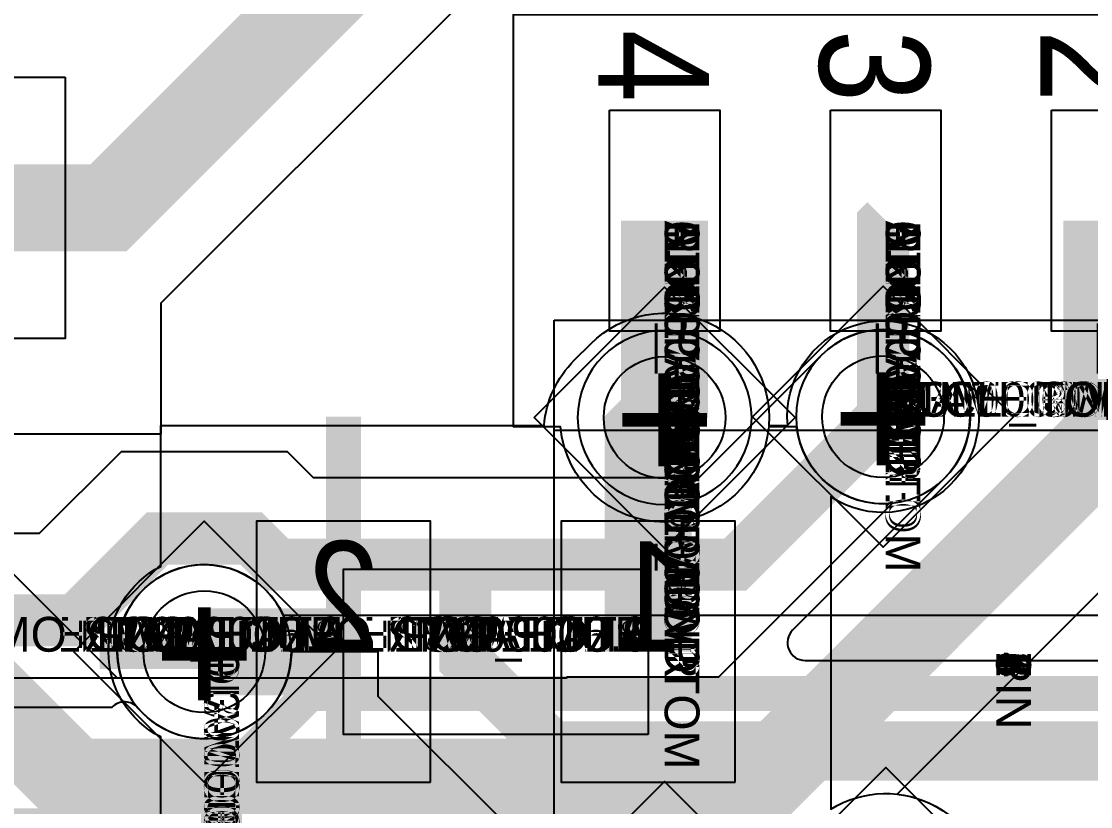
# Model space of a CAD drawing. Extents: x 0 to 323, y 0 to 320.
# Drawn here: x 121.61 to 127.76, y 232.92 to 237.43 of the extents above; entities that cross this region are included whole.
import ezdxf
from ezdxf.enums import TextEntityAlignment as Align

# ---------------------------------------------------------------- set-up
doc = ezdxf.new("R2010")
doc.units = 0
doc.header["$MEASUREMENT"] = 0
doc.layers.get('0').update_dxf_attribs({"linetype": 'CONTINUOUS'})
for name, color, linetype in [('CDN_FIGURES', 7, 'CONTINUOUS'), ('ETCH_BOTTOM', 7, 'CONTINUOUS'), ('ETCH_GND', 3, 'CONTINUOUS'), ('ETCH_INT1', 4, 'CONTINUOUS'), ('ETCH_INT2', 5, 'CONTINUOUS'), ('ETCH_PWR', 6, 'CONTINUOUS'), ('ETCH_TOP', 2, 'CONTINUOUS'), ('MANUFACTURING_NCLEGEND-1-6', 8, 'CONTINUOUS'), ('PACKAGE_GEOMETRY_ASSEMBLY_TOP', 11, 'CONTINUOUS'), ('PACKAGE_GEOMETRY_PIN_NUMBER', 9, 'CONTINUOUS')]:
    doc.layers.add(name, color=color, linetype=linetype)

# ---------------------------------------------------------------- blocks, each defined once
blk = doc.blocks.new('FIGURE_DIAMOND')
at = {"layer": 'CDN_FIGURES'}
blk.add_lwpolyline([(-0.5, 0), (0, 0.5), (0.5, 0), (0, -0.5)], close=True, dxfattribs=at)
blk = doc.blocks.new('PAD_INFO')
for tag in ['SHAPE_TYPE', 'PAD_HEIGHT', 'PAD_LAYER', 'PAD_TYPE', 'PAD_WIDTH']:
    blk.add_attdef(tag, (0, 0), '', height=0.2)
at = {"flags": 2}
blk.add_attdef('CDN_TYPE', (0, 0), '', height=0.2, dxfattribs=at)
blk = doc.blocks.new('DRILL_INFO')
at = {"flags": 2}
blk.add_attdef('CDN_TYPE', (0, 0), '', height=0.2, dxfattribs=at)
for tag in ['FSHAPE', 'FCHAR', 'DRILL_HEIGHT', 'DIAMETER', 'PLATED', 'DRILL_WIDTH']:
    blk.add_attdef(tag, (0, 0), '', height=0.2)
blk = doc.blocks.new('VIA0700X0300')
at = {"layer": 'ETCH_BOTTOM'}
blk.add_circle((0, 0), 0.35, dxfattribs=at)
at = {"layer": 'ETCH_GND'}
blk.add_circle((0, 0), 0.35, dxfattribs=at)
at = {"layer": 'ETCH_INT1'}
blk.add_circle((0, 0), 0.35, dxfattribs=at)
at = {"layer": 'ETCH_INT2'}
blk.add_circle((0, 0), 0.35, dxfattribs=at)
at = {"layer": 'ETCH_PWR'}
blk.add_circle((0, 0), 0.35, dxfattribs=at)
at = {"layer": 'ETCH_TOP'}
blk.add_circle((0, 0), 0.35, dxfattribs=at)
ref = blk.add_blockref('PAD_INFO', (0, 0))
ref.add_attrib('PAD_LAYER', 'ETCH_TOP', (0, 0), dxfattribs={"height": 0.2})
ref.add_attrib('SHAPE_TYPE', 'NULL', (0, 0), dxfattribs={"height": 0.2})
ref.add_attrib('PAD_TYPE', 'ANTIPAD', (0, 0), dxfattribs={"height": 0.2})
ref.add_attrib('PAD_WIDTH', '0.000000', (0, 0), dxfattribs={"height": 0.2})
ref.add_attrib('PAD_HEIGHT', '0.000000', (0, 0), dxfattribs={"height": 0.2})
ref = blk.add_blockref('PAD_INFO', (0, 0))
ref.add_attrib('PAD_LAYER', 'ETCH_GND', (0, 0), dxfattribs={"height": 0.2})
ref.add_attrib('SHAPE_TYPE', 'NULL', (0, 0), dxfattribs={"height": 0.2})
ref.add_attrib('PAD_TYPE', 'ANTIPAD', (0, 0), dxfattribs={"height": 0.2})
ref.add_attrib('PAD_WIDTH', '0.000000', (0, 0), dxfattribs={"height": 0.2})
ref.add_attrib('PAD_HEIGHT', '0.000000', (0, 0), dxfattribs={"height": 0.2})
ref = blk.add_blockref('PAD_INFO', (0, 0))
ref.add_attrib('PAD_LAYER', 'ETCH_INT1', (0, 0), dxfattribs={"height": 0.2})
ref.add_attrib('SHAPE_TYPE', 'NULL', (0, 0), dxfattribs={"height": 0.2})
ref.add_attrib('PAD_TYPE', 'ANTIPAD', (0, 0), dxfattribs={"height": 0.2})
ref.add_attrib('PAD_WIDTH', '0.000000', (0, 0), dxfattribs={"height": 0.2})
ref.add_attrib('PAD_HEIGHT', '0.000000', (0, 0), dxfattribs={"height": 0.2})
ref = blk.add_blockref('PAD_INFO', (0, 0))
ref.add_attrib('PAD_LAYER', 'ETCH_INT2', (0, 0), dxfattribs={"height": 0.2})
ref.add_attrib('SHAPE_TYPE', 'NULL', (0, 0), dxfattribs={"height": 0.2})
ref.add_attrib('PAD_TYPE', 'ANTIPAD', (0, 0), dxfattribs={"height": 0.2})
ref.add_attrib('PAD_WIDTH', '0.000000', (0, 0), dxfattribs={"height": 0.2})
ref.add_attrib('PAD_HEIGHT', '0.000000', (0, 0), dxfattribs={"height": 0.2})
ref = blk.add_blockref('PAD_INFO', (0, 0))
ref.add_attrib('PAD_LAYER', 'ETCH_PWR', (0, 0), dxfattribs={"height": 0.2})
ref.add_attrib('SHAPE_TYPE', 'NULL', (0, 0), dxfattribs={"height": 0.2})
ref.add_attrib('PAD_TYPE', 'ANTIPAD', (0, 0), dxfattribs={"height": 0.2})
ref.add_attrib('PAD_WIDTH', '0.000000', (0, 0), dxfattribs={"height": 0.2})
ref.add_attrib('PAD_HEIGHT', '0.000000', (0, 0), dxfattribs={"height": 0.2})
ref = blk.add_blockref('PAD_INFO', (0, 0))
ref.add_attrib('PAD_LAYER', 'ETCH_BOTTOM', (0, 0), dxfattribs={"height": 0.2})
ref.add_attrib('SHAPE_TYPE', 'NULL', (0, 0), dxfattribs={"height": 0.2})
ref.add_attrib('PAD_TYPE', 'ANTIPAD', (0, 0), dxfattribs={"height": 0.2})
ref.add_attrib('PAD_WIDTH', '0.000000', (0, 0), dxfattribs={"height": 0.2})
ref.add_attrib('PAD_HEIGHT', '0.000000', (0, 0), dxfattribs={"height": 0.2})
ref = blk.add_blockref('PAD_INFO', (0, 0))
ref.add_attrib('PAD_LAYER', 'ETCH_TOP', (0, 0), dxfattribs={"height": 0.2})
ref.add_attrib('SHAPE_TYPE', 'NULL', (0, 0), dxfattribs={"height": 0.2})
ref.add_attrib('PAD_TYPE', 'THERMAL', (0, 0), dxfattribs={"height": 0.2})
ref.add_attrib('PAD_WIDTH', '0.000000', (0, 0), dxfattribs={"height": 0.2})
ref.add_attrib('PAD_HEIGHT', '0.000000', (0, 0), dxfattribs={"height": 0.2})
ref = blk.add_blockref('PAD_INFO', (0, 0))
ref.add_attrib('PAD_LAYER', 'ETCH_GND', (0, 0), dxfattribs={"height": 0.2})
ref.add_attrib('SHAPE_TYPE', 'NULL', (0, 0), dxfattribs={"height": 0.2})
ref.add_attrib('PAD_TYPE', 'THERMAL', (0, 0), dxfattribs={"height": 0.2})
ref.add_attrib('PAD_WIDTH', '0.000000', (0, 0), dxfattribs={"height": 0.2})
ref.add_attrib('PAD_HEIGHT', '0.000000', (0, 0), dxfattribs={"height": 0.2})
ref = blk.add_blockref('PAD_INFO', (0, 0))
ref.add_attrib('PAD_LAYER', 'ETCH_INT1', (0, 0), dxfattribs={"height": 0.2})
ref.add_attrib('SHAPE_TYPE', 'NULL', (0, 0), dxfattribs={"height": 0.2})
ref.add_attrib('PAD_TYPE', 'THERMAL', (0, 0), dxfattribs={"height": 0.2})
ref.add_attrib('PAD_WIDTH', '0.000000', (0, 0), dxfattribs={"height": 0.2})
ref.add_attrib('PAD_HEIGHT', '0.000000', (0, 0), dxfattribs={"height": 0.2})
ref = blk.add_blockref('PAD_INFO', (0, 0))
ref.add_attrib('PAD_LAYER', 'ETCH_INT2', (0, 0), dxfattribs={"height": 0.2})
ref.add_attrib('SHAPE_TYPE', 'NULL', (0, 0), dxfattribs={"height": 0.2})
ref.add_attrib('PAD_TYPE', 'THERMAL', (0, 0), dxfattribs={"height": 0.2})
ref.add_attrib('PAD_WIDTH', '0.000000', (0, 0), dxfattribs={"height": 0.2})
ref.add_attrib('PAD_HEIGHT', '0.000000', (0, 0), dxfattribs={"height": 0.2})
ref = blk.add_blockref('PAD_INFO', (0, 0))
ref.add_attrib('PAD_LAYER', 'ETCH_PWR', (0, 0), dxfattribs={"height": 0.2})
ref.add_attrib('SHAPE_TYPE', 'NULL', (0, 0), dxfattribs={"height": 0.2})
ref.add_attrib('PAD_TYPE', 'THERMAL', (0, 0), dxfattribs={"height": 0.2})
ref.add_attrib('PAD_WIDTH', '0.000000', (0, 0), dxfattribs={"height": 0.2})
ref.add_attrib('PAD_HEIGHT', '0.000000', (0, 0), dxfattribs={"height": 0.2})
ref = blk.add_blockref('PAD_INFO', (0, 0))
ref.add_attrib('PAD_LAYER', 'ETCH_BOTTOM', (0, 0), dxfattribs={"height": 0.2})
ref.add_attrib('SHAPE_TYPE', 'NULL', (0, 0), dxfattribs={"height": 0.2})
ref.add_attrib('PAD_TYPE', 'THERMAL', (0, 0), dxfattribs={"height": 0.2})
ref.add_attrib('PAD_WIDTH', '0.000000', (0, 0), dxfattribs={"height": 0.2})
ref.add_attrib('PAD_HEIGHT', '0.000000', (0, 0), dxfattribs={"height": 0.2})
ref = blk.add_blockref('PAD_INFO', (0, 0))
ref.add_attrib('PAD_LAYER', 'ETCH_TOP', (0, 0), dxfattribs={"height": 0.2})
ref.add_attrib('SHAPE_TYPE', 'CIRCLE', (0, 0), dxfattribs={"height": 0.2})
ref.add_attrib('PAD_TYPE', 'REGULAR', (0, 0), dxfattribs={"height": 0.2})
ref.add_attrib('PAD_WIDTH', '0.700000', (0, 0), dxfattribs={"height": 0.2})
ref.add_attrib('PAD_HEIGHT', '0.700000', (0, 0), dxfattribs={"height": 0.2})
ref = blk.add_blockref('PAD_INFO', (0, 0))
ref.add_attrib('PAD_LAYER', 'ETCH_GND', (0, 0), dxfattribs={"height": 0.2})
ref.add_attrib('SHAPE_TYPE', 'CIRCLE', (0, 0), dxfattribs={"height": 0.2})
ref.add_attrib('PAD_TYPE', 'REGULAR', (0, 0), dxfattribs={"height": 0.2})
ref.add_attrib('PAD_WIDTH', '0.700000', (0, 0), dxfattribs={"height": 0.2})
ref.add_attrib('PAD_HEIGHT', '0.700000', (0, 0), dxfattribs={"height": 0.2})
ref = blk.add_blockref('PAD_INFO', (0, 0))
ref.add_attrib('PAD_LAYER', 'ETCH_INT1', (0, 0), dxfattribs={"height": 0.2})
ref.add_attrib('SHAPE_TYPE', 'CIRCLE', (0, 0), dxfattribs={"height": 0.2})
ref.add_attrib('PAD_TYPE', 'REGULAR', (0, 0), dxfattribs={"height": 0.2})
ref.add_attrib('PAD_WIDTH', '0.700000', (0, 0), dxfattribs={"height": 0.2})
ref.add_attrib('PAD_HEIGHT', '0.700000', (0, 0), dxfattribs={"height": 0.2})
ref = blk.add_blockref('PAD_INFO', (0, 0))
ref.add_attrib('PAD_LAYER', 'ETCH_INT2', (0, 0), dxfattribs={"height": 0.2})
ref.add_attrib('SHAPE_TYPE', 'CIRCLE', (0, 0), dxfattribs={"height": 0.2})
ref.add_attrib('PAD_TYPE', 'REGULAR', (0, 0), dxfattribs={"height": 0.2})
ref.add_attrib('PAD_WIDTH', '0.700000', (0, 0), dxfattribs={"height": 0.2})
ref.add_attrib('PAD_HEIGHT', '0.700000', (0, 0), dxfattribs={"height": 0.2})
ref = blk.add_blockref('PAD_INFO', (0, 0))
ref.add_attrib('PAD_LAYER', 'ETCH_PWR', (0, 0), dxfattribs={"height": 0.2})
ref.add_attrib('SHAPE_TYPE', 'CIRCLE', (0, 0), dxfattribs={"height": 0.2})
ref.add_attrib('PAD_TYPE', 'REGULAR', (0, 0), dxfattribs={"height": 0.2})
ref.add_attrib('PAD_WIDTH', '0.700000', (0, 0), dxfattribs={"height": 0.2})
ref.add_attrib('PAD_HEIGHT', '0.700000', (0, 0), dxfattribs={"height": 0.2})
ref = blk.add_blockref('PAD_INFO', (0, 0))
ref.add_attrib('PAD_LAYER', 'ETCH_BOTTOM', (0, 0), dxfattribs={"height": 0.2})
ref.add_attrib('SHAPE_TYPE', 'CIRCLE', (0, 0), dxfattribs={"height": 0.2})
ref.add_attrib('PAD_TYPE', 'REGULAR', (0, 0), dxfattribs={"height": 0.2})
ref.add_attrib('PAD_WIDTH', '0.700000', (0, 0), dxfattribs={"height": 0.2})
ref.add_attrib('PAD_HEIGHT', '0.700000', (0, 0), dxfattribs={"height": 0.2})
ref = blk.add_blockref('DRILL_INFO', (0, 0))
ref.add_attrib('DIAMETER', '0.300000', (0, 0), dxfattribs={"height": 0.2})
ref.add_attrib('PLATED', 'PLATED', (0, 0), dxfattribs={"height": 0.2})
ref.add_attrib('FSHAPE', 'DIAMOND', (0, 0), dxfattribs={"height": 0.2})
ref.add_attrib('FCHAR', '+', (0, 0), dxfattribs={"height": 0.2})
ref.add_attrib('DRILL_WIDTH', '1.500000', (0, 0), dxfattribs={"height": 0.2})
ref.add_attrib('DRILL_HEIGHT', '1.500000', (0, 0), dxfattribs={"height": 0.2})
for tag in ['CDN_TYPE', 'PIN']:
    blk.add_attdef(tag, (0, 0), '', height=0.2)
at = {"flags": 2}
for tag in ['PSTKNAME', 'BBV']:
    blk.add_attdef(tag, (0, 0), '', height=0.2, dxfattribs=at)
blk = doc.blocks.new('SMD50_25')
at = {"layer": 'ETCH_TOP'}
blk.add_lwpolyline([(-0.635, -0.3175), (-0.635, 0.3175), (0.635, 0.3175), (0.635, -0.3175)], close=True, dxfattribs=at)
ref = blk.add_blockref('PAD_INFO', (0, 0))
ref.add_attrib('PAD_LAYER', 'ETCH_TOP', (0, 0), dxfattribs={"height": 0.2})
ref.add_attrib('SHAPE_TYPE', 'NULL', (0, 0), dxfattribs={"height": 0.2})
ref.add_attrib('PAD_TYPE', 'ANTIPAD', (0, 0), dxfattribs={"height": 0.2})
ref.add_attrib('PAD_WIDTH', '0.000000', (0, 0), dxfattribs={"height": 0.2})
ref.add_attrib('PAD_HEIGHT', '0.000000', (0, 0), dxfattribs={"height": 0.2})
ref = blk.add_blockref('PAD_INFO', (0, 0))
ref.add_attrib('PAD_LAYER', 'ETCH_GND', (0, 0), dxfattribs={"height": 0.2})
ref.add_attrib('SHAPE_TYPE', 'NULL', (0, 0), dxfattribs={"height": 0.2})
ref.add_attrib('PAD_TYPE', 'ANTIPAD', (0, 0), dxfattribs={"height": 0.2})
ref.add_attrib('PAD_WIDTH', '0.000000', (0, 0), dxfattribs={"height": 0.2})
ref.add_attrib('PAD_HEIGHT', '0.000000', (0, 0), dxfattribs={"height": 0.2})
ref = blk.add_blockref('PAD_INFO', (0, 0))
ref.add_attrib('PAD_LAYER', 'ETCH_INT1', (0, 0), dxfattribs={"height": 0.2})
ref.add_attrib('SHAPE_TYPE', 'NULL', (0, 0), dxfattribs={"height": 0.2})
ref.add_attrib('PAD_TYPE', 'ANTIPAD', (0, 0), dxfattribs={"height": 0.2})
ref.add_attrib('PAD_WIDTH', '0.000000', (0, 0), dxfattribs={"height": 0.2})
ref.add_attrib('PAD_HEIGHT', '0.000000', (0, 0), dxfattribs={"height": 0.2})
ref = blk.add_blockref('PAD_INFO', (0, 0))
ref.add_attrib('PAD_LAYER', 'ETCH_INT2', (0, 0), dxfattribs={"height": 0.2})
ref.add_attrib('SHAPE_TYPE', 'NULL', (0, 0), dxfattribs={"height": 0.2})
ref.add_attrib('PAD_TYPE', 'ANTIPAD', (0, 0), dxfattribs={"height": 0.2})
ref.add_attrib('PAD_WIDTH', '0.000000', (0, 0), dxfattribs={"height": 0.2})
ref.add_attrib('PAD_HEIGHT', '0.000000', (0, 0), dxfattribs={"height": 0.2})
ref = blk.add_blockref('PAD_INFO', (0, 0))
ref.add_attrib('PAD_LAYER', 'ETCH_PWR', (0, 0), dxfattribs={"height": 0.2})
ref.add_attrib('SHAPE_TYPE', 'NULL', (0, 0), dxfattribs={"height": 0.2})
ref.add_attrib('PAD_TYPE', 'ANTIPAD', (0, 0), dxfattribs={"height": 0.2})
ref.add_attrib('PAD_WIDTH', '0.000000', (0, 0), dxfattribs={"height": 0.2})
ref.add_attrib('PAD_HEIGHT', '0.000000', (0, 0), dxfattribs={"height": 0.2})
ref = blk.add_blockref('PAD_INFO', (0, 0))
ref.add_attrib('PAD_LAYER', 'ETCH_BOTTOM', (0, 0), dxfattribs={"height": 0.2})
ref.add_attrib('SHAPE_TYPE', 'NULL', (0, 0), dxfattribs={"height": 0.2})
ref.add_attrib('PAD_TYPE', 'ANTIPAD', (0, 0), dxfattribs={"height": 0.2})
ref.add_attrib('PAD_WIDTH', '0.000000', (0, 0), dxfattribs={"height": 0.2})
ref.add_attrib('PAD_HEIGHT', '0.000000', (0, 0), dxfattribs={"height": 0.2})
ref = blk.add_blockref('PAD_INFO', (0, 0))
ref.add_attrib('PAD_LAYER', 'ETCH_TOP', (0, 0), dxfattribs={"height": 0.2})
ref.add_attrib('SHAPE_TYPE', 'NULL', (0, 0), dxfattribs={"height": 0.2})
ref.add_attrib('PAD_TYPE', 'THERMAL', (0, 0), dxfattribs={"height": 0.2})
ref.add_attrib('PAD_WIDTH', '0.000000', (0, 0), dxfattribs={"height": 0.2})
ref.add_attrib('PAD_HEIGHT', '0.000000', (0, 0), dxfattribs={"height": 0.2})
ref = blk.add_blockref('PAD_INFO', (0, 0))
ref.add_attrib('PAD_LAYER', 'ETCH_GND', (0, 0), dxfattribs={"height": 0.2})
ref.add_attrib('SHAPE_TYPE', 'NULL', (0, 0), dxfattribs={"height": 0.2})
ref.add_attrib('PAD_TYPE', 'THERMAL', (0, 0), dxfattribs={"height": 0.2})
ref.add_attrib('PAD_WIDTH', '0.000000', (0, 0), dxfattribs={"height": 0.2})
ref.add_attrib('PAD_HEIGHT', '0.000000', (0, 0), dxfattribs={"height": 0.2})
ref = blk.add_blockref('PAD_INFO', (0, 0))
ref.add_attrib('PAD_LAYER', 'ETCH_INT1', (0, 0), dxfattribs={"height": 0.2})
ref.add_attrib('SHAPE_TYPE', 'NULL', (0, 0), dxfattribs={"height": 0.2})
ref.add_attrib('PAD_TYPE', 'THERMAL', (0, 0), dxfattribs={"height": 0.2})
ref.add_attrib('PAD_WIDTH', '0.000000', (0, 0), dxfattribs={"height": 0.2})
ref.add_attrib('PAD_HEIGHT', '0.000000', (0, 0), dxfattribs={"height": 0.2})
ref = blk.add_blockref('PAD_INFO', (0, 0))
ref.add_attrib('PAD_LAYER', 'ETCH_INT2', (0, 0), dxfattribs={"height": 0.2})
ref.add_attrib('SHAPE_TYPE', 'NULL', (0, 0), dxfattribs={"height": 0.2})
ref.add_attrib('PAD_TYPE', 'THERMAL', (0, 0), dxfattribs={"height": 0.2})
ref.add_attrib('PAD_WIDTH', '0.000000', (0, 0), dxfattribs={"height": 0.2})
ref.add_attrib('PAD_HEIGHT', '0.000000', (0, 0), dxfattribs={"height": 0.2})
ref = blk.add_blockref('PAD_INFO', (0, 0))
ref.add_attrib('PAD_LAYER', 'ETCH_PWR', (0, 0), dxfattribs={"height": 0.2})
ref.add_attrib('SHAPE_TYPE', 'NULL', (0, 0), dxfattribs={"height": 0.2})
ref.add_attrib('PAD_TYPE', 'THERMAL', (0, 0), dxfattribs={"height": 0.2})
ref.add_attrib('PAD_WIDTH', '0.000000', (0, 0), dxfattribs={"height": 0.2})
ref.add_attrib('PAD_HEIGHT', '0.000000', (0, 0), dxfattribs={"height": 0.2})
ref = blk.add_blockref('PAD_INFO', (0, 0))
ref.add_attrib('PAD_LAYER', 'ETCH_BOTTOM', (0, 0), dxfattribs={"height": 0.2})
ref.add_attrib('SHAPE_TYPE', 'NULL', (0, 0), dxfattribs={"height": 0.2})
ref.add_attrib('PAD_TYPE', 'THERMAL', (0, 0), dxfattribs={"height": 0.2})
ref.add_attrib('PAD_WIDTH', '0.000000', (0, 0), dxfattribs={"height": 0.2})
ref.add_attrib('PAD_HEIGHT', '0.000000', (0, 0), dxfattribs={"height": 0.2})
ref = blk.add_blockref('PAD_INFO', (0, 0))
ref.add_attrib('PAD_LAYER', 'ETCH_TOP', (0, 0), dxfattribs={"height": 0.2})
ref.add_attrib('SHAPE_TYPE', 'RECTANGLE', (0, 0), dxfattribs={"height": 0.2})
ref.add_attrib('PAD_TYPE', 'REGULAR', (0, 0), dxfattribs={"height": 0.2})
ref.add_attrib('PAD_WIDTH', '1.270000', (0, 0), dxfattribs={"height": 0.2})
ref.add_attrib('PAD_HEIGHT', '0.635000', (0, 0), dxfattribs={"height": 0.2})
ref = blk.add_blockref('PAD_INFO', (0, 0))
ref.add_attrib('PAD_LAYER', 'ETCH_GND', (0, 0), dxfattribs={"height": 0.2})
ref.add_attrib('SHAPE_TYPE', 'NULL', (0, 0), dxfattribs={"height": 0.2})
ref.add_attrib('PAD_TYPE', 'REGULAR', (0, 0), dxfattribs={"height": 0.2})
ref.add_attrib('PAD_WIDTH', '0.000000', (0, 0), dxfattribs={"height": 0.2})
ref.add_attrib('PAD_HEIGHT', '0.000000', (0, 0), dxfattribs={"height": 0.2})
ref = blk.add_blockref('PAD_INFO', (0, 0))
ref.add_attrib('PAD_LAYER', 'ETCH_INT1', (0, 0), dxfattribs={"height": 0.2})
ref.add_attrib('SHAPE_TYPE', 'NULL', (0, 0), dxfattribs={"height": 0.2})
ref.add_attrib('PAD_TYPE', 'REGULAR', (0, 0), dxfattribs={"height": 0.2})
ref.add_attrib('PAD_WIDTH', '0.000000', (0, 0), dxfattribs={"height": 0.2})
ref.add_attrib('PAD_HEIGHT', '0.000000', (0, 0), dxfattribs={"height": 0.2})
ref = blk.add_blockref('PAD_INFO', (0, 0))
ref.add_attrib('PAD_LAYER', 'ETCH_INT2', (0, 0), dxfattribs={"height": 0.2})
ref.add_attrib('SHAPE_TYPE', 'NULL', (0, 0), dxfattribs={"height": 0.2})
ref.add_attrib('PAD_TYPE', 'REGULAR', (0, 0), dxfattribs={"height": 0.2})
ref.add_attrib('PAD_WIDTH', '0.000000', (0, 0), dxfattribs={"height": 0.2})
ref.add_attrib('PAD_HEIGHT', '0.000000', (0, 0), dxfattribs={"height": 0.2})
ref = blk.add_blockref('PAD_INFO', (0, 0))
ref.add_attrib('PAD_LAYER', 'ETCH_PWR', (0, 0), dxfattribs={"height": 0.2})
ref.add_attrib('SHAPE_TYPE', 'NULL', (0, 0), dxfattribs={"height": 0.2})
ref.add_attrib('PAD_TYPE', 'REGULAR', (0, 0), dxfattribs={"height": 0.2})
ref.add_attrib('PAD_WIDTH', '0.000000', (0, 0), dxfattribs={"height": 0.2})
ref.add_attrib('PAD_HEIGHT', '0.000000', (0, 0), dxfattribs={"height": 0.2})
ref = blk.add_blockref('PAD_INFO', (0, 0))
ref.add_attrib('PAD_LAYER', 'ETCH_BOTTOM', (0, 0), dxfattribs={"height": 0.2})
ref.add_attrib('SHAPE_TYPE', 'NULL', (0, 0), dxfattribs={"height": 0.2})
ref.add_attrib('PAD_TYPE', 'REGULAR', (0, 0), dxfattribs={"height": 0.2})
ref.add_attrib('PAD_WIDTH', '0.000000', (0, 0), dxfattribs={"height": 0.2})
ref.add_attrib('PAD_HEIGHT', '0.000000', (0, 0), dxfattribs={"height": 0.2})
ref = blk.add_blockref('DRILL_INFO', (0, 0))
ref.add_attrib('DIAMETER', '0.000000', (0, 0), dxfattribs={"height": 0.2})
ref.add_attrib('PLATED', 'NON_PLATED', (0, 0), dxfattribs={"height": 0.2})
ref.add_attrib('FSHAPE', 'NULL', (0, 0), dxfattribs={"height": 0.2})
ref.add_attrib('DRILL_WIDTH', '0.000000', (0, 0), dxfattribs={"height": 0.2})
ref.add_attrib('DRILL_HEIGHT', '0.000000', (0, 0), dxfattribs={"height": 0.2})
for tag in ['CDN_TYPE', 'PIN']:
    blk.add_attdef(tag, (0, 0), '', height=0.2)
at = {"flags": 2}
for tag in ['PSTKNAME', 'BBV']:
    blk.add_attdef(tag, (0, 0), '', height=0.2, dxfattribs=at)
blk = doc.blocks.new('SOIC8')
at = {"layer": 'PACKAGE_GEOMETRY_ASSEMBLY_TOP'}
blk.add_lwpolyline([(-1.905, -2.54), (-1.905, 2.54), (1.905, 2.54), (1.905, -2.54)], close=True, dxfattribs=at)
blk.add_lwpolyline([(-1.27, 2.54), (-1.27, -2.54)], dxfattribs=at)
at = {"layer": 'ETCH_TOP'}
ref = blk.add_blockref('SMD50_25', (-2.4765, 1.905), dxfattribs=at)
ref.add_attrib('CDN_TYPE', 'PIN', (0, 0), dxfattribs={"height": 0.2})
ref.add_attrib('PIN', '1', (0, 0), dxfattribs={"height": 0.2})
ref = blk.add_blockref('SMD50_25', (2.4765, 1.905), dxfattribs=at)
ref.add_attrib('CDN_TYPE', 'PIN', (0, 0), dxfattribs={"height": 0.2})
ref.add_attrib('PIN', '8', (0, 0), dxfattribs={"height": 0.2})
ref = blk.add_blockref('SMD50_25', (-2.4765, 0.635), dxfattribs=at)
ref.add_attrib('CDN_TYPE', 'PIN', (0, 0), dxfattribs={"height": 0.2})
ref.add_attrib('PIN', '2', (0, 0), dxfattribs={"height": 0.2})
ref = blk.add_blockref('SMD50_25', (2.4765, 0.635), dxfattribs=at)
ref.add_attrib('CDN_TYPE', 'PIN', (0, 0), dxfattribs={"height": 0.2})
ref.add_attrib('PIN', '7', (0, 0), dxfattribs={"height": 0.2})
ref = blk.add_blockref('SMD50_25', (-2.4765, -0.635), dxfattribs=at)
ref.add_attrib('CDN_TYPE', 'PIN', (0, 0), dxfattribs={"height": 0.2})
ref.add_attrib('PIN', '3', (0, 0), dxfattribs={"height": 0.2})
ref = blk.add_blockref('SMD50_25', (-2.4765, -1.905), dxfattribs=at)
ref.add_attrib('CDN_TYPE', 'PIN', (0, 0), dxfattribs={"height": 0.2})
ref.add_attrib('PIN', '4', (0, 0), dxfattribs={"height": 0.2})
ref = blk.add_blockref('SMD50_25', (2.4765, -1.905), dxfattribs=at)
ref.add_attrib('CDN_TYPE', 'PIN', (0, 0), dxfattribs={"height": 0.2})
ref.add_attrib('PIN', '5', (0, 0), dxfattribs={"height": 0.2})
ref = blk.add_blockref('SMD50_25', (2.4765, -0.635), dxfattribs=at)
ref.add_attrib('CDN_TYPE', 'PIN', (0, 0), dxfattribs={"height": 0.2})
ref.add_attrib('PIN', '6', (0, 0), dxfattribs={"height": 0.2})
at = {"flags": 2}
for tag in ['SYMBOL_TYPE', 'CDN_TYPE', 'REFDES']:
    blk.add_attdef(tag, (0, 0), '', height=0.2, dxfattribs=at)
blk = doc.blocks.new('RC1000X1500TS')
at = {"layer": 'ETCH_TOP'}
blk.add_lwpolyline([(-0.5, -0.75), (-0.5, 0.75), (0.5, 0.75), (0.5, -0.75)], close=True, dxfattribs=at)
ref = blk.add_blockref('PAD_INFO', (0, 0))
ref.add_attrib('PAD_LAYER', 'ETCH_TOP', (0, 0), dxfattribs={"height": 0.2})
ref.add_attrib('SHAPE_TYPE', 'NULL', (0, 0), dxfattribs={"height": 0.2})
ref.add_attrib('PAD_TYPE', 'ANTIPAD', (0, 0), dxfattribs={"height": 0.2})
ref.add_attrib('PAD_WIDTH', '0.000000', (0, 0), dxfattribs={"height": 0.2})
ref.add_attrib('PAD_HEIGHT', '0.000000', (0, 0), dxfattribs={"height": 0.2})
ref = blk.add_blockref('PAD_INFO', (0, 0))
ref.add_attrib('PAD_LAYER', 'ETCH_GND', (0, 0), dxfattribs={"height": 0.2})
ref.add_attrib('SHAPE_TYPE', 'NULL', (0, 0), dxfattribs={"height": 0.2})
ref.add_attrib('PAD_TYPE', 'ANTIPAD', (0, 0), dxfattribs={"height": 0.2})
ref.add_attrib('PAD_WIDTH', '0.000000', (0, 0), dxfattribs={"height": 0.2})
ref.add_attrib('PAD_HEIGHT', '0.000000', (0, 0), dxfattribs={"height": 0.2})
ref = blk.add_blockref('PAD_INFO', (0, 0))
ref.add_attrib('PAD_LAYER', 'ETCH_INT1', (0, 0), dxfattribs={"height": 0.2})
ref.add_attrib('SHAPE_TYPE', 'NULL', (0, 0), dxfattribs={"height": 0.2})
ref.add_attrib('PAD_TYPE', 'ANTIPAD', (0, 0), dxfattribs={"height": 0.2})
ref.add_attrib('PAD_WIDTH', '0.000000', (0, 0), dxfattribs={"height": 0.2})
ref.add_attrib('PAD_HEIGHT', '0.000000', (0, 0), dxfattribs={"height": 0.2})
ref = blk.add_blockref('PAD_INFO', (0, 0))
ref.add_attrib('PAD_LAYER', 'ETCH_INT2', (0, 0), dxfattribs={"height": 0.2})
ref.add_attrib('SHAPE_TYPE', 'NULL', (0, 0), dxfattribs={"height": 0.2})
ref.add_attrib('PAD_TYPE', 'ANTIPAD', (0, 0), dxfattribs={"height": 0.2})
ref.add_attrib('PAD_WIDTH', '0.000000', (0, 0), dxfattribs={"height": 0.2})
ref.add_attrib('PAD_HEIGHT', '0.000000', (0, 0), dxfattribs={"height": 0.2})
ref = blk.add_blockref('PAD_INFO', (0, 0))
ref.add_attrib('PAD_LAYER', 'ETCH_PWR', (0, 0), dxfattribs={"height": 0.2})
ref.add_attrib('SHAPE_TYPE', 'NULL', (0, 0), dxfattribs={"height": 0.2})
ref.add_attrib('PAD_TYPE', 'ANTIPAD', (0, 0), dxfattribs={"height": 0.2})
ref.add_attrib('PAD_WIDTH', '0.000000', (0, 0), dxfattribs={"height": 0.2})
ref.add_attrib('PAD_HEIGHT', '0.000000', (0, 0), dxfattribs={"height": 0.2})
ref = blk.add_blockref('PAD_INFO', (0, 0))
ref.add_attrib('PAD_LAYER', 'ETCH_BOTTOM', (0, 0), dxfattribs={"height": 0.2})
ref.add_attrib('SHAPE_TYPE', 'NULL', (0, 0), dxfattribs={"height": 0.2})
ref.add_attrib('PAD_TYPE', 'ANTIPAD', (0, 0), dxfattribs={"height": 0.2})
ref.add_attrib('PAD_WIDTH', '0.000000', (0, 0), dxfattribs={"height": 0.2})
ref.add_attrib('PAD_HEIGHT', '0.000000', (0, 0), dxfattribs={"height": 0.2})
ref = blk.add_blockref('PAD_INFO', (0, 0))
ref.add_attrib('PAD_LAYER', 'ETCH_TOP', (0, 0), dxfattribs={"height": 0.2})
ref.add_attrib('SHAPE_TYPE', 'NULL', (0, 0), dxfattribs={"height": 0.2})
ref.add_attrib('PAD_TYPE', 'THERMAL', (0, 0), dxfattribs={"height": 0.2})
ref.add_attrib('PAD_WIDTH', '0.000000', (0, 0), dxfattribs={"height": 0.2})
ref.add_attrib('PAD_HEIGHT', '0.000000', (0, 0), dxfattribs={"height": 0.2})
ref = blk.add_blockref('PAD_INFO', (0, 0))
ref.add_attrib('PAD_LAYER', 'ETCH_GND', (0, 0), dxfattribs={"height": 0.2})
ref.add_attrib('SHAPE_TYPE', 'NULL', (0, 0), dxfattribs={"height": 0.2})
ref.add_attrib('PAD_TYPE', 'THERMAL', (0, 0), dxfattribs={"height": 0.2})
ref.add_attrib('PAD_WIDTH', '0.000000', (0, 0), dxfattribs={"height": 0.2})
ref.add_attrib('PAD_HEIGHT', '0.000000', (0, 0), dxfattribs={"height": 0.2})
ref = blk.add_blockref('PAD_INFO', (0, 0))
ref.add_attrib('PAD_LAYER', 'ETCH_INT1', (0, 0), dxfattribs={"height": 0.2})
ref.add_attrib('SHAPE_TYPE', 'NULL', (0, 0), dxfattribs={"height": 0.2})
ref.add_attrib('PAD_TYPE', 'THERMAL', (0, 0), dxfattribs={"height": 0.2})
ref.add_attrib('PAD_WIDTH', '0.000000', (0, 0), dxfattribs={"height": 0.2})
ref.add_attrib('PAD_HEIGHT', '0.000000', (0, 0), dxfattribs={"height": 0.2})
ref = blk.add_blockref('PAD_INFO', (0, 0))
ref.add_attrib('PAD_LAYER', 'ETCH_INT2', (0, 0), dxfattribs={"height": 0.2})
ref.add_attrib('SHAPE_TYPE', 'NULL', (0, 0), dxfattribs={"height": 0.2})
ref.add_attrib('PAD_TYPE', 'THERMAL', (0, 0), dxfattribs={"height": 0.2})
ref.add_attrib('PAD_WIDTH', '0.000000', (0, 0), dxfattribs={"height": 0.2})
ref.add_attrib('PAD_HEIGHT', '0.000000', (0, 0), dxfattribs={"height": 0.2})
ref = blk.add_blockref('PAD_INFO', (0, 0))
ref.add_attrib('PAD_LAYER', 'ETCH_PWR', (0, 0), dxfattribs={"height": 0.2})
ref.add_attrib('SHAPE_TYPE', 'NULL', (0, 0), dxfattribs={"height": 0.2})
ref.add_attrib('PAD_TYPE', 'THERMAL', (0, 0), dxfattribs={"height": 0.2})
ref.add_attrib('PAD_WIDTH', '0.000000', (0, 0), dxfattribs={"height": 0.2})
ref.add_attrib('PAD_HEIGHT', '0.000000', (0, 0), dxfattribs={"height": 0.2})
ref = blk.add_blockref('PAD_INFO', (0, 0))
ref.add_attrib('PAD_LAYER', 'ETCH_BOTTOM', (0, 0), dxfattribs={"height": 0.2})
ref.add_attrib('SHAPE_TYPE', 'NULL', (0, 0), dxfattribs={"height": 0.2})
ref.add_attrib('PAD_TYPE', 'THERMAL', (0, 0), dxfattribs={"height": 0.2})
ref.add_attrib('PAD_WIDTH', '0.000000', (0, 0), dxfattribs={"height": 0.2})
ref.add_attrib('PAD_HEIGHT', '0.000000', (0, 0), dxfattribs={"height": 0.2})
ref = blk.add_blockref('PAD_INFO', (0, 0))
ref.add_attrib('PAD_LAYER', 'ETCH_GND', (0, 0), dxfattribs={"height": 0.2})
ref.add_attrib('SHAPE_TYPE', 'NULL', (0, 0), dxfattribs={"height": 0.2})
ref.add_attrib('PAD_TYPE', 'REGULAR', (0, 0), dxfattribs={"height": 0.2})
ref.add_attrib('PAD_WIDTH', '0.000000', (0, 0), dxfattribs={"height": 0.2})
ref.add_attrib('PAD_HEIGHT', '0.000000', (0, 0), dxfattribs={"height": 0.2})
ref = blk.add_blockref('PAD_INFO', (0, 0))
ref.add_attrib('PAD_LAYER', 'ETCH_INT1', (0, 0), dxfattribs={"height": 0.2})
ref.add_attrib('SHAPE_TYPE', 'NULL', (0, 0), dxfattribs={"height": 0.2})
ref.add_attrib('PAD_TYPE', 'REGULAR', (0, 0), dxfattribs={"height": 0.2})
ref.add_attrib('PAD_WIDTH', '0.000000', (0, 0), dxfattribs={"height": 0.2})
ref.add_attrib('PAD_HEIGHT', '0.000000', (0, 0), dxfattribs={"height": 0.2})
ref = blk.add_blockref('PAD_INFO', (0, 0))
ref.add_attrib('PAD_LAYER', 'ETCH_INT2', (0, 0), dxfattribs={"height": 0.2})
ref.add_attrib('SHAPE_TYPE', 'NULL', (0, 0), dxfattribs={"height": 0.2})
ref.add_attrib('PAD_TYPE', 'REGULAR', (0, 0), dxfattribs={"height": 0.2})
ref.add_attrib('PAD_WIDTH', '0.000000', (0, 0), dxfattribs={"height": 0.2})
ref.add_attrib('PAD_HEIGHT', '0.000000', (0, 0), dxfattribs={"height": 0.2})
ref = blk.add_blockref('PAD_INFO', (0, 0))
ref.add_attrib('PAD_LAYER', 'ETCH_PWR', (0, 0), dxfattribs={"height": 0.2})
ref.add_attrib('SHAPE_TYPE', 'NULL', (0, 0), dxfattribs={"height": 0.2})
ref.add_attrib('PAD_TYPE', 'REGULAR', (0, 0), dxfattribs={"height": 0.2})
ref.add_attrib('PAD_WIDTH', '0.000000', (0, 0), dxfattribs={"height": 0.2})
ref.add_attrib('PAD_HEIGHT', '0.000000', (0, 0), dxfattribs={"height": 0.2})
ref = blk.add_blockref('PAD_INFO', (0, 0))
ref.add_attrib('PAD_LAYER', 'ETCH_BOTTOM', (0, 0), dxfattribs={"height": 0.2})
ref.add_attrib('SHAPE_TYPE', 'NULL', (0, 0), dxfattribs={"height": 0.2})
ref.add_attrib('PAD_TYPE', 'REGULAR', (0, 0), dxfattribs={"height": 0.2})
ref.add_attrib('PAD_WIDTH', '0.000000', (0, 0), dxfattribs={"height": 0.2})
ref.add_attrib('PAD_HEIGHT', '0.000000', (0, 0), dxfattribs={"height": 0.2})
ref = blk.add_blockref('DRILL_INFO', (0, 0))
ref.add_attrib('DIAMETER', '0.000000', (0, 0), dxfattribs={"height": 0.2})
ref.add_attrib('PLATED', 'PLATED', (0, 0), dxfattribs={"height": 0.2})
ref.add_attrib('FSHAPE', 'NULL', (0, 0), dxfattribs={"height": 0.2})
ref.add_attrib('DRILL_WIDTH', '0.000000', (0, 0), dxfattribs={"height": 0.2})
ref.add_attrib('DRILL_HEIGHT', '0.000000', (0, 0), dxfattribs={"height": 0.2})
ref = blk.add_blockref('PAD_INFO', (0, 0))
ref.add_attrib('PAD_LAYER', 'ETCH_TOP', (0, 0), dxfattribs={"height": 0.2})
ref.add_attrib('SHAPE_TYPE', 'RECTANGLE', (0, 0), dxfattribs={"height": 0.2})
ref.add_attrib('PAD_TYPE', 'REGULAR', (0, 0), dxfattribs={"height": 0.2})
ref.add_attrib('PAD_WIDTH', '1.000000', (0, 0), dxfattribs={"height": 0.2})
ref.add_attrib('PAD_HEIGHT', '1.500000', (0, 0), dxfattribs={"height": 0.2})
for tag in ['CDN_TYPE', 'PIN']:
    blk.add_attdef(tag, (0, 0), '', height=0.2)
at = {"flags": 2}
for tag in ['PSTKNAME', 'BBV']:
    blk.add_attdef(tag, (0, 0), '', height=0.2, dxfattribs=at)
blk = doc.blocks.new('F56')
at = {"layer": 'PACKAGE_GEOMETRY_ASSEMBLY_TOP'}
blk.add_lwpolyline([(0, -0.475), (1.75, -0.475), (1.75, 0.475), (0, 0.475)], close=True, dxfattribs=at)
at = {"layer": 'ETCH_TOP'}
ref = blk.add_blockref('RC1000X1500TS', (0, 0), dxfattribs=at)
ref.add_attrib('CDN_TYPE', 'PIN', (0, 0), dxfattribs={"height": 0.2})
ref.add_attrib('PIN', '1', (0, 0), dxfattribs={"height": 0.2})
ref = blk.add_blockref('RC1000X1500TS', (1.75, 0), dxfattribs=at)
ref.add_attrib('CDN_TYPE', 'PIN', (0, 0), dxfattribs={"height": 0.2})
ref.add_attrib('PIN', '2', (0, 0), dxfattribs={"height": 0.2})
at = {"flags": 2}
for tag in ['SYMBOL_TYPE', 'CDN_TYPE', 'REFDES']:
    blk.add_attdef(tag, (0, 0), '', height=0.2, dxfattribs=at)

msp = doc.modelspace()

# ---------------------------------------------------------------- linework, layer by layer
at = {"layer": 'ETCH_BOTTOM'}
for points, format in [([(122.4125, 232.5054), (122.4125, 233.3155, -0.612319), (122.4125, 234.2955), (122.4125, 235.1056), (124.6146, 235.1056, -0.177276), (124.7883, 235.4798), (124.8833, 235.5748, -0.695608), (125.906, 235.1056), (126.0148, 235.1056, -4.35219), (126.2627, 234.6943), (126.2627, 232.9013, -0.587008), (127.1777, 232.3905)], "xyb"), ([(125.2126, 233.8055, 0.5, 0.5, 0), (125.2126, 235.0555, 0.5, 0.5, 0), (125.3076, 235.1505, 0.5, 0.5, 0)], "xyseb"), ([(123.4626, 233.8055, 0.2, 0.2, 0), (123.4626, 235.1563, 0.2, 0.2, 0)], "xyseb"), ([(123.4626, 233.8055, 0.5, 0.5, 0), (122.6626, 233.8055, 0.5, 0.5, 0)], "xyseb"), ([(122.0618, 233.8055, 0.2, 0.2, 0), (122.6626, 233.8055, 0.2, 0.2, 0)], "xyseb"), ([(123.4626, 232.4547, 0.2, 0.2, 0), (123.4626, 233.8055, 0.2, 0.2, 0)], "xyseb")]:
    msp.add_lwpolyline(points, format=format, dxfattribs=at)
at = {"layer": 'ETCH_GND'}
for points in [[(125.8077, 235.1505, 1), (124.8075, 235.1505, 1)], [(127.0627, 235.1555, 1), (126.0625, 235.1555, 1)]]:
    msp.add_lwpolyline(points, format="xyb", close=True, dxfattribs=at)
at = {"layer": 'ETCH_INT1'}
for points, format in [([(85.4897, 234.8056), (89.4855, 234.8056, -1.362386), (90.4397, 234.8056), (91.3124, 234.8056, -1.999001), (92.1128, 234.8056), (99.6847, 234.8056), (100.4747, 234.0156), (103.4876, 234.0156), (103.8276, 234.3556), (111.8504, 234.3556), (112.3342, 233.8718, -0.915475), (113.2547, 233.4906), (117.1469, 233.4906), (117.9119, 234.2556), (118.3053, 234.2556, -2.378934), (119.0199, 234.2556), (119.1133, 234.2556), (119.7133, 233.6556), (122.1855, 233.6556, -0.937414), (123.1164, 234.0156), (136.3404, 234.0156)], "xyb"), ([(136.154, 233.5655, 0.2, 0.2, 0), (123.2712, 233.5655, 0.2, 0.2, 0), (122.9112, 233.2055, 0.2, 0.2, 0), (119.5269, 233.2055, 0.2, 0.2, 0), (118.9269, 233.8055, 0.2, 0.2, 0), (118.0983, 233.8055, 0.2, 0.2, 0), (117.3333, 233.0405, 0.2, 0.2, 0), (112.529, 233.0405, 0.2, 0.2, 0), (111.664, 233.9055, 0.2, 0.2, 0), (104.014, 233.9055, 0.2, 0.2, 0), (103.674, 233.5655, 0.2, 0.2, 0), (100.2883, 233.5655, 0.2, 0.2, 0), (99.4983, 234.3555, 0.2, 0.2, 0), (78.514, 234.3555, 0.2, 0.2, 0)], "xyseb"), ([(78.3483, 233.9555, 0.2, 0.2, 0), (99.3326, 233.9555, 0.2, 0.2, 0), (100.1226, 233.1655, 0.2, 0.2, 0), (103.554, 233.1655, 0.2, 0.2, 0), (104.014, 232.7055, 0.2, 0.2, 0), (104.5112, 232.7055, 0.2, 0.2, 0), (104.9712, 233.1655, 0.2, 0.2, 0), (111.8383, 233.1655, 0.2, 0.2, 0), (112.3633, 232.6405, 0.2, 0.2, 0), (117.499, 232.6405, 0.2, 0.2, 0), (118.264, 233.4055, 0.2, 0.2, 0), (118.7612, 233.4055, 0.2, 0.2, 0), (119.3612, 232.8055, 0.2, 0.2, 0), (123.0769, 232.8055, 0.2, 0.2, 0), (123.4369, 233.1655, 0.2, 0.2, 0), (135.9883, 233.1655, 0.2, 0.2, 0)], "xyseb")]:
    msp.add_lwpolyline(points, format=format, dxfattribs=at)
msp.add_lwpolyline([(127.0627, 235.1555, 1), (126.0625, 235.1555, 1)], format="xyb", close=True, dxfattribs=at)
at = {"layer": 'ETCH_INT2'}
for points, format in [([(108.0055, 234.8056), (114.362, 234.8056, 0.646208), (114.438, 234.9742, -2.219394), (115.1872, 234.9742, 0.646208), (115.2632, 234.8056), (118.2032, 234.8056), (118.2174, 234.8332, -0.800269), (119.1625, 234.5901, 0.423203), (119.2638, 234.4856), (121.7162, 234.4856), (122.1862, 234.9556), (123.139, 234.9556), (123.289, 234.8056), (125.5055, 234.8056), (126.209, 235.5091, -1), (126.9162, 234.8019), (126.043, 233.9287, 0.668179), (126.1147, 233.7556), (136.6004, 233.7556)], "xyb"), ([(124.1626, 234.3055, 0.3, 0.3, 0), (125.7126, 234.3055, 0.3, 0.3, 0), (126.5626, 235.1555, 0.3, 0.3, 0)], "xyseb"), ([(124.1626, 234.3055, 0.3, 0.3, 0), (123.0819, 234.3055, 0.3, 0.3, 0), (122.9319, 234.4555, 0.3, 0.3, 0), (122.3933, 234.4555, 0.3, 0.3, 0), (121.9233, 233.9855, 0.3, 0.3, 0), (118.9619, 233.9855, 0.3, 0.3, 0), (118.9319, 233.9555, 0.3, 0.3, 0), (118.3933, 233.9555, 0.3, 0.3, 0), (118.0433, 234.3055, 0.3, 0.3, 0), (108.2126, 234.3055, 0.3, 0.3, 0), (107.2126, 233.3055, 0.3, 0.3, 0), (107.1126, 233.3055, 0.3, 0.3, 0)], "xyseb"), ([(146.9126, 233.8055, 0.3, 0.3, 0), (146.3626, 233.2555, 0.3, 0.3, 0), (137.1319, 233.2555, 0.3, 0.3, 0), (137.0319, 233.1555, 0.3, 0.3, 0), (136.4933, 233.1555, 0.3, 0.3, 0), (136.3933, 233.2555, 0.3, 0.3, 0), (124.6626, 233.2555, 0.3, 0.3, 0), (124.1626, 233.7555, 0.3, 0.3, 0), (124.1626, 234.3055, 0.3, 0.3, 0)], "xyseb"), ([(131.7797, 232.7554), (127.1183, 232.7554, 0.554215), (127.0272, 232.6096, -1.599744), (126.128, 232.6096, 0.554215), (126.0369, 232.7554), (125.8014, 232.7554, 0.605635), (125.7181, 232.5961, -1.913953), (124.8971, 232.5961, 0.605635), (124.8138, 232.7554), (124.4555, 232.7554), (123.6625, 233.5484), (123.6625, 233.8054), (123.1648, 233.8054), (123.1606, 233.7594, -0.664035), (122.2816, 233.4816, 0.438125), (122.1326, 233.4876), (122.1304, 233.4854), (119.169, 233.4854), (119.139, 233.4554), (118.1862, 233.4554), (117.8362, 233.8054), (113.3757, 233.8054, 0.445539)], "xyb")]:
    msp.add_lwpolyline(points, format=format, dxfattribs=at)
at = {"layer": 'ETCH_PWR'}
for points in [[(125.8077, 235.1505, 1), (124.8075, 235.1505, 1)], [(127.0627, 235.1555, 1), (126.0625, 235.1555, 1)], [(123.1627, 233.8055, 1), (122.1625, 233.8055, 1)]]:
    msp.add_lwpolyline(points, format="xyb", close=True, dxfattribs=at)
at = {"layer": 'ETCH_TOP'}
for points, format in [([(121.3626, 236.3555, 0.5, 0.5, 0), (122.1126, 236.3555, 0.5, 0.5, 0), (126.0126, 240.2555, 0.5, 0.5, 0)], "xyseb"), ([(128.2125, 237.9404), (125.8875, 237.9404), (125.8875, 238.3205, -0.322707), (125.5299, 238.9241), (122.4127, 235.8069), (122.4127, 235.0554), (120.7614, 235.0554), (122.1612, 233.6556), (124.7433, 233.6556), (124.7483, 233.6606), (125.619, 233.6606), (126.6168, 234.6583, -0.411623), (126.0659, 235.0969), (125.9053, 235.0969, -0.914336), (124.7099, 235.0969), (124.44, 235.0969), (124.44, 237.4671), (129.9852, 237.4671)], "xyb"), ([(119.6126, 236.3555, 0.5, 0.5, 0), (119.6126, 235.3555, 0.5, 0.5, 0), (121.9126, 233.0555, 0.5, 0.5, 0), (124.9919, 233.0555, 0.5, 0.5, 0), (124.9969, 233.0605, 0.5, 0.5, 0), (125.8676, 233.0605, 0.5, 0.5, 0), (127.8476, 235.0405, 0.5, 0.5, 0), (127.8476, 236.282, 0.5, 0.5, 0)], "xyseb"), ([(125.3076, 236.282, 0.5, 0.5, 0), (125.3076, 235.1505, 0.5, 0.5, 0)], "xyseb"), ([(126.5626, 235.1555, 0.3, 0.3, 0), (126.5626, 236.267, 0.3, 0.3, 0), (126.5776, 236.282, 0.3, 0.3, 0)], "xyseb"), ([(128.4477, 234.7919), (126.6428, 232.987, -0.324319), (127.1648, 232.5141), (129.3756, 232.5141, -0.958631)], "xyb")]:
    msp.add_lwpolyline(points, format=format, dxfattribs=at)

# ---------------------------------------------------------------- block references
for name, p, rotation in [('F56', (121.3626, 236.3555), 180), ('SOIC8', (127.2126, 233.8055), 270)]:
    msp.add_blockref(name, p, dxfattribs=dict(rotation=rotation))
at = {"xscale": -1}
msp.add_blockref('F56', (125.2126, 233.8055), dxfattribs=at)
at = {"layer": 'ETCH_TOP'}
msp.add_blockref('VIA0700X0300', (126.5626, 235.1555), dxfattribs=at)
at = {"layer": 'ETCH_TOP', "rotation": 270}
for p in [(125.3076, 235.1505), (122.6626, 233.8055)]:
    msp.add_blockref('VIA0700X0300', p, dxfattribs=at)
at = {"layer": 'MANUFACTURING_NCLEGEND-1-6', "xscale": 1.5, "yscale": 1.5}
for p in [(125.3076, 235.1505), (126.5626, 235.1555), (122.6626, 233.8055), (126.5776, 232.3905), (125.3076, 232.3105)]:
    msp.add_blockref('FIGURE_DIAMOND', p, dxfattribs=at)

# ---------------------------------------------------------------- texts
at = {"layer": 'MANUFACTURING_NCLEGEND-1-6'}
for p in [(125.3076, 235.1505), (126.5626, 235.1555), (122.6626, 233.8055)]:
    msp.add_text('+', height=0.75, dxfattribs=at).set_placement(p, align=Align.MIDDLE_CENTER)
at = {"layer": 'PACKAGE_GEOMETRY_PIN_NUMBER', "width": 0.88}
for s, p in [('4', (124.9266, 237.171)), ('3', (126.1966, 237.171)), ('2', (127.4666, 237.171))]:
    msp.add_text(s, height=0.635, rotation=270, dxfattribs=at).set_placement(p, align=Align.CENTER)
at = {"layer": 'PACKAGE_GEOMETRY_PIN_NUMBER', "text_generation_flag": 2, "width": 0.88}
for s, p in [('2', (123.4626, 233.8055)), ('1', (125.2126, 233.8055))]:
    msp.add_text(s, height=0.635, dxfattribs=at).set_placement(p, align=Align.CENTER)

doc.saveas('drawing.dxf')
